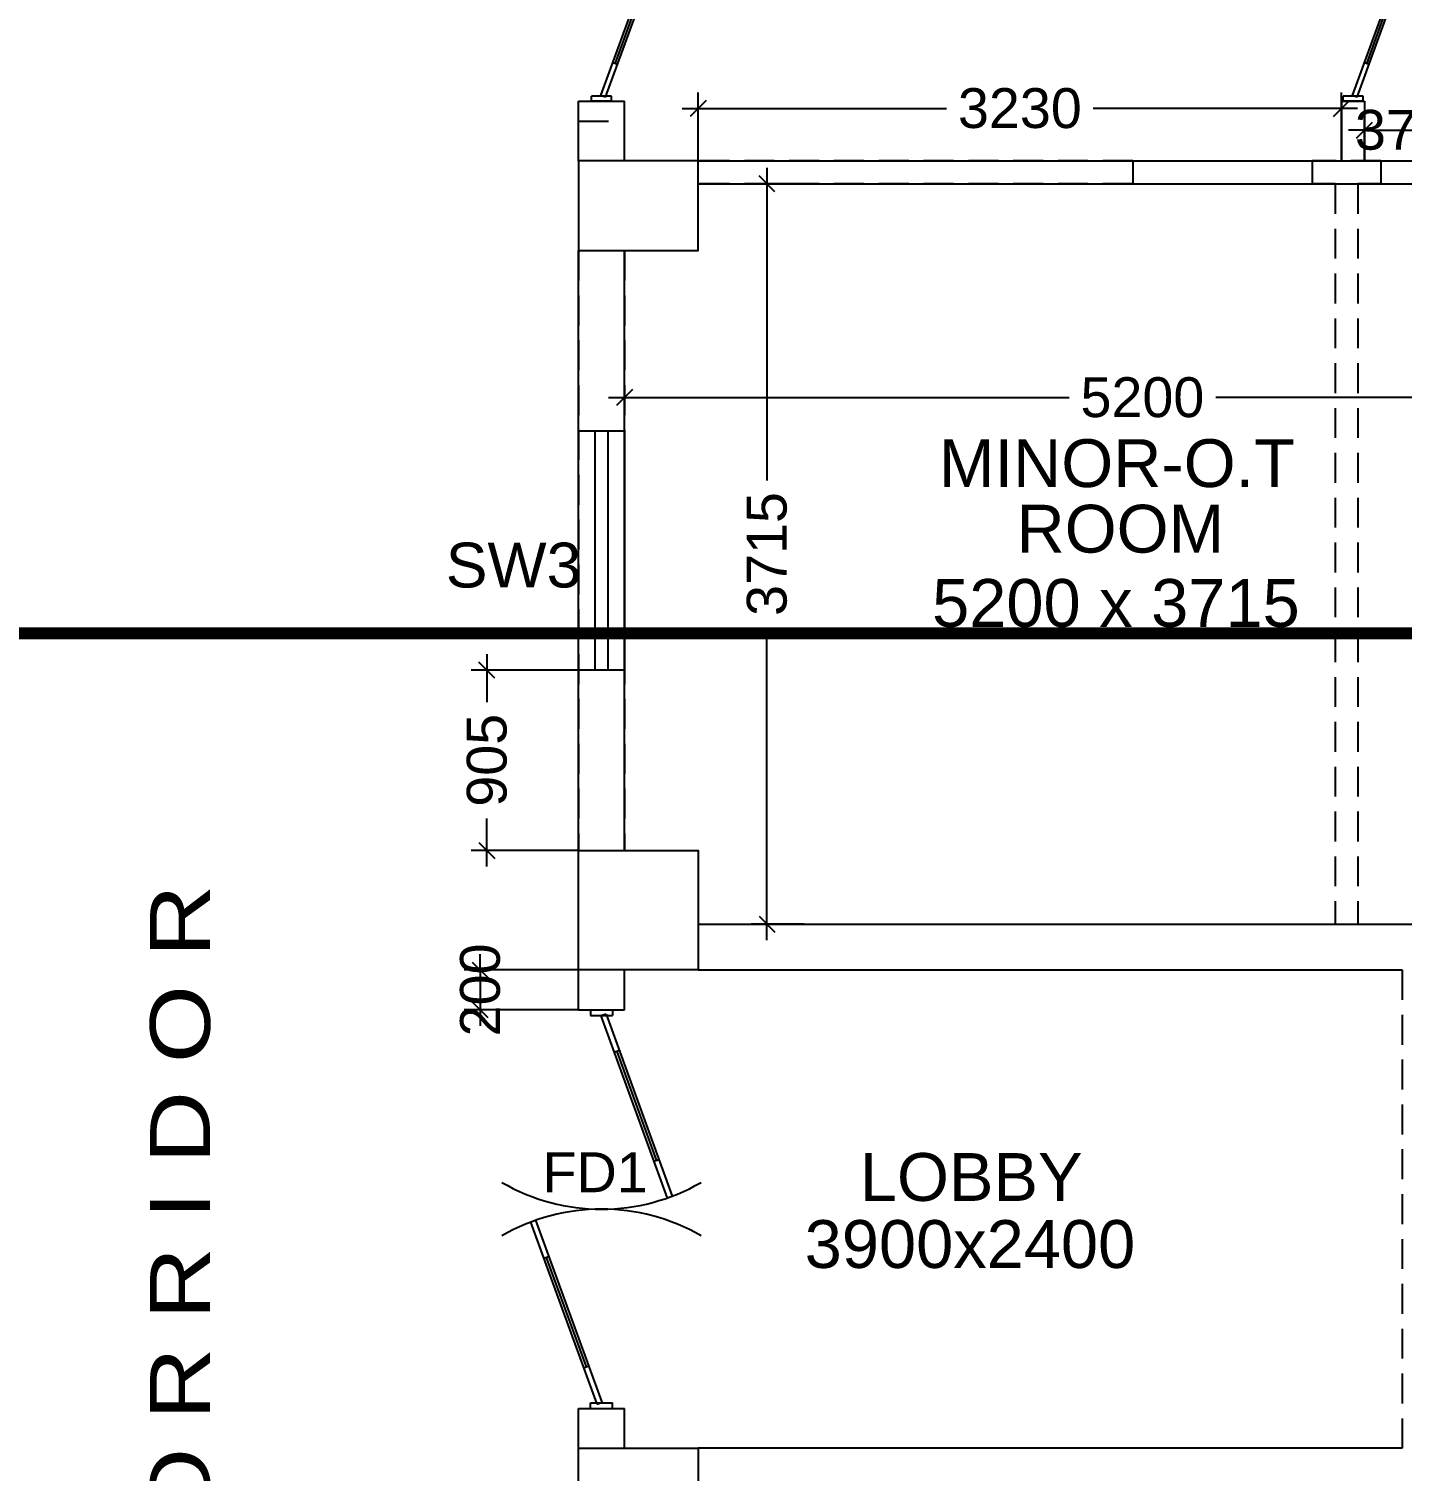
# Model space of a CAD drawing. Extents: x 6345096 to 6738923, y -6490958 to -6305885.
# Drawn here: x 6608120 to 6615013, y -6435934 to -6428696 of the extents above; entities that cross this region are included whole.
import ezdxf
from ezdxf.enums import TextEntityAlignment as Align

# ---------------------------------------------------------------- set-up
doc = ezdxf.new("R2010")
doc.units = 0
doc.header["$LTSCALE"] = 600
doc.header["$MEASUREMENT"] = 0
doc.header["$PDMODE"] = 35
doc.linetypes.add('DASHED', pattern=[0.75, 0.5, -0.25])
doc.linetypes.add('HIDDEN', pattern=[0.375, 0.25, -0.125])
doc.layers.get('0').update_dxf_attribs({"linetype": 'CONTINUOUS'})
doc.layers.get('Defpoints').update_dxf_attribs({"linetype": 'CONTINUOUS'})
for name, color, linetype in [('DOOR', 32, 'CONTINUOUS'), ('Fire Door', 10, 'CONTINUOUS'), ('HS', 251, 'CONTINUOUS'), ('joinery', 7, 'CONTINUOUS'), ('LA-column', 3, 'CONTINUOUS'), ('Room Dim', 1, 'CONTINUOUS'), ('Sections', 10, 'CONTINUOUS'), ('TEXT', 6, 'CONTINUOUS'), ('TXT', 6, 'CONTINUOUS'), ('Walls', 7, 'CONTINUOUS'), ('WIN', 151, 'CONTINUOUS'), ('Working Dim', 5, 'CONTINUOUS')]:
    doc.layers.add(name, color=color, linetype=linetype)
doc.styles.add('ari', font='arial.ttf')
doc.styles.add('ARIAL', font='arial.ttf')
doc.dimstyles.new('int. dim', dxfattribs={"dimtxt": 200, "dimasz": 80, "dimexe": 80, "dimexo": 0, "dimgap": 70, "dimtad": 0, "dimdec": 0, "dimzin": 12, "dimdsep": 46, "dimtxsty": 'ari', "dimblk": 'OBLIQUE', "dimcen": 2, "dimdle": 80, "dimclrd": 256, "dimclre": 256, "dimclrt": 6, "dimadec": 0, "dimazin": 0, "dimtfac": 1, "dimtdec": 0, "dimtix": 1, "dimtmove": 2, "dimatfit": 3, "dimfxl": 1, "dimtolj": 1, "dimtzin": 0, "dimlwd": -1, "dimlwe": -1, "dimarcsym": 0})

# ---------------------------------------------------------------- blocks, each defined once
blk = doc.blocks.new('A$C15456D16')
at = {"layer": 'Fire Door'}
for p, q in [((969.1, -3.6), (55.6, 329)), ((969.1, -3.6), (55.6, 329)), ((969.2, -3.6), (55.6, 329)), ((978.6, 22.6), (65.1, 355.1)), ((978.6, 22.6), (65.1, 355.1)), ((978.7, 22.6), (65.1, 355.1)), ((247.8, 288.6), (238.3, 262.5)), ((247.8, 288.6), (238.3, 262.5)), ((247.8, 288.6), (238.3, 262.5)), ((791.2, 76), (243, 275.5)), ((791.2, 76), (243, 275.5)), ((791.2, 76), (243, 275.5)), ((795.9, 89.1), (786.4, 63)), ((795.9, 89.1), (786.4, 63)), ((795.9, 89.1), (786.4, 63)), ((-1000, 55.6), (-972.2, 55.6)), ((-1000, -55.6), (-1000, 55.6)), ((-1000, 55.6), (-972.2, 55.6)), ((-1000, -55.6), (-1000, 55.6)), ((-1000, 55.6), (-972.2, 55.6)), ((-1000, -55.6), (-1000, 55.6)), ((-978.6, -22.6), (-969.1, 3.6)), ((-978.6, -22.6), (-969.1, 3.6)), ((-978.6, -22.6), (-969.1, 3.6)), ((-972.2, -55.6), (-972.2, 55.6)), ((-972.2, -55.6), (-972.2, 55.6)), ((-972.2, -55.6), (-972.2, 55.6)), ((-969.1, 3.6), (-55.6, -329)), ((-969.1, 3.6), (-55.6, -329)), ((-969.1, 3.6), (-55.5, -329)), ((978.6, 22.6), (969.1, -3.6)), ((978.6, 22.6), (969.1, -3.6)), ((978.7, 22.6), (969.2, -3.6)), ((1000, 55.6), (972.2, 55.6)), ((972.2, -55.6), (972.2, 55.6)), ((1000, 55.6), (972.2, 55.6)), ((972.2, -55.6), (972.2, 55.6)), ((1000, 55.6), (972.2, 55.6)), ((972.2, -55.6), (972.2, 55.6)), ((1000, -55.6), (1000, 55.6)), ((1000, -55.6), (1000, 55.6)), ((1000, -55.6), (1000, 55.6)), ((-1000, -55.6), (-972.2, -55.6)), ((-1000, -55.6), (-972.2, -55.6)), ((-1000, -55.6), (-972.2, -55.6)), ((-978.6, -22.6), (-65.1, -355.1)), ((-978.6, -22.6), (-65.1, -355.1)), ((-978.6, -22.6), (-65, -355.1)), ((-795.9, -89.1), (-786.4, -63)), ((-795.9, -89.1), (-786.4, -63)), ((-795.9, -89.1), (-786.4, -63)), ((1000, -55.6), (972.2, -55.6)), ((1000, -55.6), (972.2, -55.6)), ((1000, -55.6), (972.2, -55.6)), ((-791.2, -76), (-243, -275.5)), ((-791.2, -76), (-243, -275.5)), ((-791.2, -76), (-243, -275.5)), ((-238.3, -262.5), (-247.8, -288.6)), ((-238.3, -262.5), (-247.8, -288.6)), ((-238.3, -262.5), (-247.8, -288.6))]:
    blk.add_line(p, q, dxfattribs=at)
at = {"layer": 'Fire Door', "extrusion": (0, 0, -1)}
for centre, major_axis, start_param, end_param in [((-1000, 0), (-1000, 0.1), 2.617886, 3.665084), ((-1000, 0), (-1000, 0.1), 2.617886, 3.665084), ((-1000, 0), (-1000, 0.1), 2.617886, 3.665084), ((1000, 0), (1000, 0.1), 2.618102, 3.665299), ((1000, 0), (1000, 0.1), 2.618102, 3.665299), ((1000, 0), (1000, 0.1), 2.618102, 3.665299)]:
    blk.add_ellipse(centre, major_axis=major_axis, ratio=1, start_param=start_param, end_param=end_param, dxfattribs=at)
blk = doc.blocks.new('Z$W@#5624')
at = {"layer": 'DOOR'}
for p, q in [((19.2, 469.7), (840.4, 768.6)), ((27.7, 446.2), (848.9, 745.1)), ((187.7, 517.8), (680.4, 697.1)), ((676.2, 708.8), (684.7, 685.4)), ((183.4, 529.5), (192, 506)), ((0, 399.5), (0, 499.4)), ((0, 499.4), (25, 499.4)), ((19.2, 469.7), (27.7, 446.2)), ((25, 399.5), (25, 499.4)), ((1770, 452.6), (948.8, 153.7)), ((1778.6, 429.2), (1770, 452.6)), ((1797.8, 499.4), (1772.8, 499.4)), ((1772.8, 399.5), (1772.8, 499.4)), ((1797.8, 399.5), (1797.8, 499.4)), ((0, 399.5), (25, 399.5)), ((1778.6, 429.2), (957.4, 130.3)), ((1610.1, 381.1), (1117.3, 201.8)), ((1614.3, 369.4), (1605.8, 392.9)), ((1797.8, 399.5), (1772.8, 399.5)), ((1113.1, 213.5), (1121.6, 190.1))]:
    blk.add_line(p, q, dxfattribs=at)
at = {"layer": 'DOOR', "color": 145}
for centre, start_param, end_param in [((0, 449.4), 2.617994, 3.665191), ((1797.8, 449.4), -0.523599, 0.523599)]:
    blk.add_ellipse(centre, major_axis=(-898.9, 0), ratio=1, start_param=start_param, end_param=end_param, dxfattribs=at)
blk = doc.blocks.new('_Oblique')
at = {"color": 0, "linetype": 'ByBlock', "lineweight": -2}
blk.add_line((-0.5, -0.5), (0.5, 0.5), dxfattribs=at)
blk = doc.blocks.new('*D2201')
at = {"layer": 'Defpoints', "color": 0, "transparency": 16777216}
for p in [(6611109.5, -6430545.8), (6611109.5, -6430720.4, 5.1), (6616309.5, -6430720.4, 5.1)]:
    blk.add_point(p, dxfattribs=at)
at = {"layer": 'Working Dim', "transparency": 16777216}
for p, q in [((6611109.5, -6430720.4), (6611109.5, -6430465.8)), ((6616309.5, -6430720.4), (6616309.5, -6430465.8)), ((6611029.5, -6430545.8), (6613341.2, -6430545.8)), ((6616389.5, -6430545.8), (6614077.8, -6430545.8))]:
    blk.add_line(p, q, dxfattribs=at)
at = {"layer": 'Working Dim', "transparency": 16777216, "xscale": 80, "yscale": 80, "zscale": 80, "rotation": 180}
blk.add_blockref('_Oblique', (6611109.5, -6430545.8), dxfattribs=at)
at = {"layer": 'Working Dim', "transparency": 16777216, "xscale": 80, "yscale": 80, "zscale": 80}
blk.add_blockref('_Oblique', (6616309.5, -6430545.8), dxfattribs=at)
at = {"layer": 'Working Dim', "color": 6, "transparency": 16777216, "insert": (6613709.5, -6430545.8), "char_height": 200, "attachment_point": 5, "style": 'ari'}
blk.add_mtext('\\A1;5200', dxfattribs=at)
blk = doc.blocks.new('*D2202')
at = {"layer": 'Defpoints', "color": 0, "transparency": 16777216}
for p in [(6611825.1, -6429473.8), (6612012, -6429473.8, 5.1), (6612012, -6433188.8, 5.1)]:
    blk.add_point(p, dxfattribs=at)
at = {"layer": 'Working Dim', "transparency": 16777216}
for p, q in [((6611825.1, -6429393.8), (6611825.1, -6430962)), ((6612012, -6429473.8), (6611745.1, -6429473.8)), ((6611825.1, -6433268.8), (6611825.1, -6431700.6)), ((6612012, -6433188.8), (6611745.1, -6433188.8))]:
    blk.add_line(p, q, dxfattribs=at)
at = {"layer": 'Working Dim', "transparency": 16777216, "xscale": 80, "yscale": 80, "zscale": 80}
for p, rotation in [((6611825.1, -6429473.8), 90), ((6611825.1, -6433188.8), 270)]:
    blk.add_blockref('_Oblique', p, dxfattribs=dict(at, rotation=rotation))
at = {"layer": 'Working Dim', "color": 6, "transparency": 16777216, "insert": (6611825.1, -6431331.3), "char_height": 200, "attachment_point": 5, "rotation": 90, "style": 'ari'}
blk.add_mtext('\\A1;3715', dxfattribs=at)
blk = doc.blocks.new('*D2239')
at = {"layer": 'Defpoints', "color": 0, "transparency": 16777216}
for p in [(6615194.5, -6429203.8), (6614824.5, -6429358.8, 0.7), (6615194.5, -6429358.8, 0.7)]:
    blk.add_point(p, dxfattribs=at)
at = {"layer": 'Working Dim', "transparency": 16777216}
for p, q in [((6614824.5, -6429358.8), (6614824.5, -6429123.8)), ((6615194.5, -6429358.8), (6615194.5, -6429123.8)), ((6614824.5, -6429203.8), (6614744.5, -6429203.8)), ((6614824.5, -6429203.8), (6615194.5, -6429203.8)), ((6615194.5, -6429203.8), (6615274.5, -6429203.8))]:
    blk.add_line(p, q, dxfattribs=at)
at = {"layer": 'Working Dim', "transparency": 16777216, "xscale": 80, "yscale": 80, "zscale": 80}
blk.add_blockref('_Oblique', (6614824.5, -6429203.8), dxfattribs=at)
at = {"layer": 'Working Dim', "transparency": 16777216, "xscale": 80, "yscale": 80, "zscale": 80, "rotation": 180}
blk.add_blockref('_Oblique', (6615194.5, -6429203.8), dxfattribs=at)
at = {"layer": 'Working Dim', "color": 6, "transparency": 16777216, "insert": (6615009.5, -6429203.8), "char_height": 200, "attachment_point": 5, "style": 'ari'}
blk.add_mtext('\\A1;370', dxfattribs=at)
blk = doc.blocks.new('*D2240')
at = {"layer": 'Defpoints', "color": 0, "transparency": 16777216}
for p in [(6611479.5, -6429095), (6611479.5, -6429358.8, 5.1), (6614709.5, -6429358.8, 2.4)]:
    blk.add_point(p, dxfattribs=at)
at = {"layer": 'Working Dim', "transparency": 16777216}
for p, q in [((6611479.5, -6429358.8), (6611479.5, -6429015)), ((6614709.5, -6429358.8), (6614709.5, -6429015)), ((6611399.5, -6429095), (6612726.3, -6429095)), ((6614789.5, -6429095), (6613462.8, -6429095))]:
    blk.add_line(p, q, dxfattribs=at)
at = {"layer": 'Working Dim', "transparency": 16777216, "xscale": 80, "yscale": 80, "zscale": 80, "rotation": 180}
blk.add_blockref('_Oblique', (6611479.5, -6429095), dxfattribs=at)
at = {"layer": 'Working Dim', "transparency": 16777216, "xscale": 80, "yscale": 80, "zscale": 80}
blk.add_blockref('_Oblique', (6614709.5, -6429095), dxfattribs=at)
at = {"layer": 'Working Dim', "color": 6, "transparency": 16777216, "insert": (6613094.5, -6429095), "char_height": 200, "attachment_point": 5, "style": 'ari'}
blk.add_mtext('\\A1;3230', dxfattribs=at)
blk = doc.blocks.new('*D2298')
at = {"layer": 'Defpoints', "color": 0, "transparency": 16777216}
for p in [(6610419.4, -6431913.8), (6610879.5, -6431913.8), (6610879.5, -6432818.8)]:
    blk.add_point(p, dxfattribs=at)
at = {"layer": 'Working Dim', "transparency": 16777216}
for p, q in [((6610419.4, -6431833.8), (6610419.4, -6432074.6)), ((6610879.5, -6431913.8), (6610339.4, -6431913.8)), ((6610419.4, -6432898.8), (6610419.4, -6432658)), ((6610879.5, -6432818.8), (6610339.4, -6432818.8))]:
    blk.add_line(p, q, dxfattribs=at)
at = {"layer": 'Working Dim', "transparency": 16777216, "xscale": 80, "yscale": 80, "zscale": 80}
for p, rotation in [((6610419.4, -6431913.8), 90), ((6610419.4, -6432818.8), 270)]:
    blk.add_blockref('_Oblique', p, dxfattribs=dict(at, rotation=rotation))
at = {"layer": 'Working Dim', "color": 6, "transparency": 16777216, "insert": (6610419.4, -6432366.3), "char_height": 200, "attachment_point": 5, "rotation": 90, "style": 'ari'}
blk.add_mtext('\\A1;905', dxfattribs=at)
blk = doc.blocks.new('*D2302')
at = {"layer": 'Defpoints', "color": 0, "transparency": 16777216}
for p in [(6610879.5, -6433418.8, 2.3), (6610385.7, -6433618.8), (6610879.5, -6433618.8)]:
    blk.add_point(p, dxfattribs=at)
at = {"layer": 'Working Dim', "transparency": 16777216}
for p, q in [((6610385.7, -6433418.8), (6610385.7, -6433338.8)), ((6610879.5, -6433418.8), (6610305.7, -6433418.8)), ((6610385.7, -6433418.8), (6610385.7, -6433618.8)), ((6610879.5, -6433618.8), (6610305.7, -6433618.8)), ((6610385.7, -6433618.8), (6610385.7, -6433698.8))]:
    blk.add_line(p, q, dxfattribs=at)
at = {"layer": 'Working Dim', "transparency": 16777216, "xscale": 80, "yscale": 80, "zscale": 80}
for p, rotation in [((6610385.7, -6433418.8), 270), ((6610385.7, -6433618.8), 90)]:
    blk.add_blockref('_Oblique', p, dxfattribs=dict(at, rotation=rotation))
at = {"layer": 'Working Dim', "color": 6, "transparency": 16777216, "insert": (6610385.7, -6433518.8), "char_height": 200, "attachment_point": 5, "rotation": 90, "style": 'ari'}
blk.add_mtext('\\A1;200', dxfattribs=at)
blk = doc.blocks.new('A$C2CD672AE')
at = {"layer": 'Walls', "color": 8, "linetype": 'HIDDEN'}
for p, q in [((80560.1, 27265.2), (80790.1, 27265.2)), ((80560.1, 27065.1), (80560.1, 27265.2)), ((80790.1, 27065.1), (80790.1, 27265.2)), ((83342.1, 27065.1), (81160.1, 27065.1)), ((83342.1, 27065.1), (83342.1, 26950.2)), ((84587.1, 27065.1), (84242.1, 27065.1)), ((84242.1, 27065.1), (84242.1, 26950.2)), ((84587.1, 27065.1), (84587.1, 26950.2)), ((83342.1, 26950.2), (81160.1, 26950.2)), ((84357.1, 26950.2), (84242.1, 26950.2)), ((84357.1, 26950.2), (84357.1, 23235.2)), ((84472.1, 26950.2), (84472.1, 23235.2)), ((84587.1, 26950.2), (84472.1, 26950.2)), ((80560.1, 26615.1), (80560.2, 23605.1, 2.3)), ((80790.1, 26615.1), (80790.1, 23605.1)), ((81310.1, 23235.2), (84357.1, 23235.2)), ((84472.1, 23235.2), (87924.1, 23235.2)), ((80560.1, 22805.1), (80560.1, 23005.1)), ((80790.1, 22805.1), (80790.1, 23005.1)), ((81310.1, 23005.1), (84694.1, 23005.1)), ((84694.1, 23005.1), (84694.1, 20605.1)), ((80560.1, 22805.1), (80790.1, 22805.1)), ((80560.1, 20805.1), (80790.1, 20805.1)), ((80790.1, 20605.1), (80790.1, 20805.1)), ((84694.1, 20605.1), (81160.2, 20605.1))]:
    blk.add_line(p, q, dxfattribs=at)
at = {"layer": 'Walls', "color": 8, "linetype": 'HIDDEN', "flags": 128}
for points in [[(80560.1, 22805.1), (80560.1, 23005.1)], [(80790.1, 22805.1), (80790.1, 23005.1)], [(80560.1, 20605.1), (80560.1, 20805.1)], [(80790.1, 20605.1), (80790.1, 20805.1)]]:
    blk.add_lwpolyline(points, dxfattribs=at)
at = {"layer": 'TXT', "color": 8, "linetype": 'HIDDEN', "style": 'ARIAL', "width": 1.2}
blk.add_text('3.60 M      W I D E      C O R R I D O R', height=300.522, rotation=90, dxfattribs=at).set_placement((78709.6, 19095, 2.1), align=Align.CENTER)

msp = doc.modelspace()

# ---------------------------------------------------------------- linework, layer by layer
at = {"layer": 'LA-column', "color": 2, "elevation": 2.283}
for points in [[(6610879.531, -6429358.822), (6610879.531, -6429808.822), (6611479.531, -6429808.822), (6611479.531, -6429358.822)], [(6610879.531, -6433418.812), (6610879.531, -6432818.812), (6611479.531, -6432818.812), (6611479.531, -6433418.812)], [(6610879.531, -6436418.813), (6610879.531, -6435818.813), (6611479.531, -6435818.813), (6611479.531, -6436418.813)]]:
    msp.add_lwpolyline(points, close=True, dxfattribs=at)
at = {"layer": 'Sections', "linetype": 'DASHED', "lineweight": 0, "ltscale": 2, "const_width": 60, "flags": 128}
msp.add_lwpolyline([(6654551.252, -6431729.833), (6655099.12, -6430597.18), (6655099.12, -6431729.833), (6529675.592, -6431729.833), (6529675.592, -6430597.18), (6530223.46, -6431729.833)], dxfattribs=at)
at = {"layer": 'Walls', "linetype": 'Continuous'}
for p, q in [((6610879.541, -6429358.845, -2.848), (6610879.541, -6429058.813, -2.848)), ((6610879.541, -6429058.813, -2.848), (6611109.541, -6429058.813, -2.848)), ((6611109.541, -6429358.845, -2.848), (6611109.541, -6429058.813, -2.848)), ((6611479.531, -6433188.794, -2.848), (6618243.541, -6433188.794, -2.848)), ((6610879.541, -6433618.795, -2.848), (6610879.541, -6433418.794, -2.848)), ((6611109.541, -6433618.795, -2.848), (6611109.541, -6433418.794, -2.848)), ((6611479.531, -6433418.794, -2.848), (6615010.541, -6433418.794, -2.848)), ((6610879.541, -6433618.795, -2.848), (6611109.541, -6433618.795, -2.848)), ((6610879.541, -6435818.794, -2.848), (6610879.541, -6435618.813, -2.848)), ((6610879.541, -6435618.813, -2.848), (6611109.541, -6435618.813, -2.848)), ((6611109.541, -6435818.795, -2.848), (6611109.541, -6435618.813, -2.848)), ((6615013.541, -6435818.794, -2.848), (6611479.531, -6435818.794, -2.848))]:
    msp.add_line(p, q, dxfattribs=at)
at = {"layer": 'Walls'}
for p, q in [((6614709.548, -6429058.688, -0.431), (6614824.548, -6429058.688, -0.431)), ((6614709.548, -6429058.688, -0.431), (6614709.548, -6429358.688, -0.431)), ((6614824.548, -6429058.688, -0.431), (6614824.548, -6429358.688, -0.431)), ((6611479.541, -6429358.793, -2.848), (6614824.548, -6429358.793, -2.848)), ((6614824.548, -6429358.793, -2.168), (6615194.541, -6429358.793, -2.168)), ((6614824.548, -6429358.793, -2.168), (6615194.541, -6429358.793, -2.168)), ((6611479.541, -6429473.793, -2.848), (6614824.548, -6429473.793, -2.848)), ((6614824.548, -6429473.793, -2.168), (6615194.541, -6429473.793, -2.168)), ((6614824.548, -6429473.793, -2.168), (6615194.541, -6429473.793, -2.168))]:
    msp.add_line(p, q, dxfattribs=at)
at = {"layer": 'Walls', "linetype": 'Continuous', "extrusion": (-0.000145144, -2.25336e-17, 1)}
for p, q in [((6610879.541, -6432818.812, -2.848), (6610879.54, -6429808.822, -2.848)), ((6611109.541, -6432818.812, -2.848), (6611109.54, -6429808.822, -2.848))]:
    msp.add_line(p, q, dxfattribs=at)
at = {"layer": 'Walls', "linetype": 'Continuous', "elevation": -2.848, "flags": 128}
for points in [[(6610879.541, -6429358.845), (6610879.541, -6429058.813)], [(6611109.541, -6429358.845), (6611109.541, -6429058.813)], [(6610879.541, -6433618.795), (6610879.541, -6433418.794)], [(6611109.541, -6433618.795), (6611109.541, -6433418.794)], [(6610879.541, -6435818.794), (6610879.541, -6435618.813)], [(6611109.541, -6435818.794), (6611109.541, -6435618.813)]]:
    msp.add_lwpolyline(points, dxfattribs=at)
at = {"layer": 'WIN', "linetype": 'Continuous', "elevation": -2.848}
for points in [[(6611109.541, -6430713.811), (6611109.541, -6431913.811), (6610879.54, -6431913.811), (6610879.54, -6430713.811)], [(6611026.757, -6430713.811), (6611026.757, -6431913.811), (6610962.324, -6431913.811), (6610962.324, -6430713.811)]]:
    msp.add_lwpolyline(points, close=True, dxfattribs=at)
at = {"layer": 'WIN', "color": 8, "linetype": 'HIDDEN'}
for points, elevation in [([(6611109.628, -6430713.811), (6611109.628, -6431913.811), (6610879.627, -6431913.811), (6610879.627, -6430713.811)], -2.848), ([(6611109.628, -6430713.811), (6611109.628, -6431913.811), (6610879.627, -6431913.811), (6610879.627, -6430713.811)], 5.322), ([(6611026.844, -6430713.811), (6611026.844, -6431913.811), (6610962.411, -6431913.811), (6610962.411, -6430713.811)], -2.848), ([(6611026.844, -6430713.811), (6611026.844, -6431913.811), (6610962.411, -6431913.811), (6610962.411, -6430713.811)], 5.322)]:
    msp.add_lwpolyline(points, close=True, dxfattribs=dict(at, elevation=elevation))

# ---------------------------------------------------------------- block references
at = {"layer": 'DOOR', "linetype": 'Continuous', "xscale": -1.001247152686119, "yscale": 1.001247152686119, "zscale": 1.001247152686119, "rotation": 90}
for p in [(6611444.541, -6427258.766, -2.848), (6615217.048, -6427258.688, -0.431)]:
    msp.add_blockref('Z$W@#5624', p, dxfattribs=at)
at = {"layer": 'Fire Door', "color": 3, "lineweight": 0, "xscale": -1, "rotation": 270}
msp.add_blockref('A$C15456D16', (6610994.541, -6434618.813, -0.78), dxfattribs=at)
at = {"layer": 'HS'}
msp.add_blockref('A$C2CD672AE', (6530319.294, -6456423.902, 8.17), dxfattribs=at)

# ---------------------------------------------------------------- texts
at = {"layer": 'Fire Door', "style": 'ARIAL'}
msp.add_text('FD1', height=200, dxfattribs=at).set_placement((6610962.498, -6434533.95, 0.344), align=Align.CENTER)
at = {"layer": 'joinery', "style": 'ari'}
msp.add_text('SW3', height=225, dxfattribs=at).set_placement((6610553.073, -6431499.28, -0.566), align=Align.CENTER)
at = {"layer": 'Room Dim', "style": 'ARIAL'}
for s, p in [('5200 x 3715', (6613576.551, -6431696.916, -1.487)), ('3900x2400', (6612843.933, -6434914.053, 3.435))]:
    msp.add_text(s, height=240, dxfattribs=at).set_placement(p, align=Align.CENTER)
at = {"layer": 'TEXT', "color": 7, "style": 'ARIAL'}
for s, p in [('MINOR-O.T', (6613581.626, -6430995.322, -1.487)), ('ROOM', (6613598.816, -6431324.322, -1.487)), ('LOBBY', (6612850.084, -6434577.535, 3.435))]:
    msp.add_text(s, height=240, dxfattribs=at).set_placement(p, align=Align.CENTER)
at = {"layer": 'TXT', "color": 7, "style": 'ARIAL', "width": 1.2}
msp.add_text('3.60 M      W I D E      C O R R I D O R', height=300.52174, rotation=90, dxfattribs=at).set_placement((6609028.995, -6437328.868, 2.089), align=Align.CENTER)

# ---------------------------------------------------------------- dimensions: what is measured, and where the dimension line sits
at = {"layer": 'Working Dim'}
for base, p1, p2, angle, override, picture, middle in [((6611479.541, -6429095.002, -2.848), (6614709.548, -6429358.793, -0.431), (6611479.541, -6429358.793, 2.283), 180, {"dimtxt": 200}, '*D2240', (6613094.545, -6429095.002, -2.848)), ((6615194.541, -6429203.751, -2.848), (6614824.548, -6429358.793, -2.168), (6615194.541, -6429358.793, -2.168), 180, {"dimtxt": 200}, '*D2239', (6615009.545, -6429203.751, -2.848)), ((6611825.145, -6429473.793, -2.848), (6612012.018, -6433188.794, 2.283), (6612012.018, -6429473.793, 2.283), 90, {"dimtxt": 200}, '*D2202', (6611825.145, -6431331.294, -2.848)), ((6611109.541, -6430545.774, -2.848), (6616309.541, -6430720.443, 2.283), (6611109.541, -6430720.443, 2.283), 180, {"dimtxt": 200}, '*D2201', (6613709.541, -6430545.774, -2.848)), ((6610419.358, -6431913.811, -2.848), (6610879.541, -6432818.812, -2.848), (6610879.541, -6431913.811, -2.848), 90, {"dimtxt": 200, "dimarcsym": 1}, '*D2298', (6610419.358, -6432366.311, -2.848)), ((6610385.726, -6433618.795, -2.848), (6610879.451, -6433418.816, -0.566), (6610879.451, -6433618.795, -2.848), 90, {"dimtxt": 200, "dimarcsym": 1}, '*D2302', (6610385.726, -6433518.805, -2.848))]:
    dim = msp.add_linear_dim(base=base, p1=p1, p2=p2, angle=angle, dimstyle='int. dim', override=override, dxfattribs=at)
    dim.commit()
    dim.dimension.update_dxf_attribs({"geometry": picture, "text_midpoint": middle})

doc.saveas('drawing.dxf')
